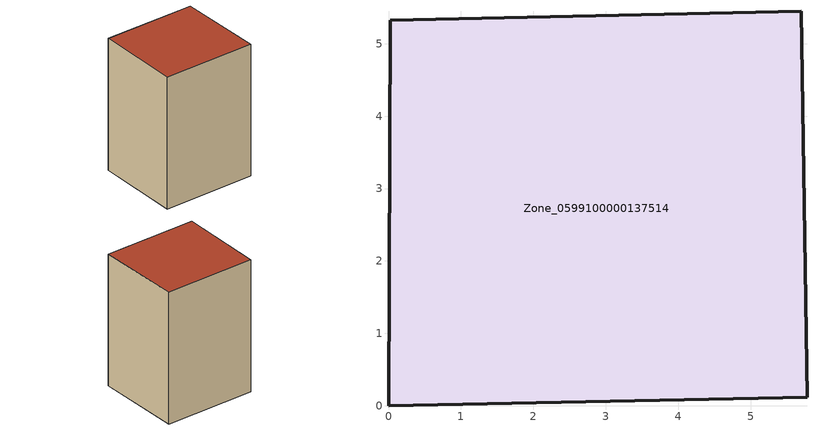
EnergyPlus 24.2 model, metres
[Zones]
Zone_0599100000137514
 floor ground (C_G): 5.7,5.45 5.78,0.12 0,0 0.02,5.33 z0.77
 wall outside (C_F): 5.78,0.12 5.7,5.45 0.02,5.33 0,0 5.78,0.12 z0.77:8.99
 roof outside (C_R): 0.02,5.33 0,0 5.78,0.12 5.7,5.45 z8.99
[BUILDING]
Pand.0599100000137514: North Axis=0; Terrain=City; Loads Convergence Tolerance Value=0.04; Temperature Convergence Tolerance Value=0.4; Solar Distribution=FullExterior; Maximum Number of Warmup Days=25; Minimum Number of Warmup Days=1
[Site:Location]
Rotterdam.The.Hague.AP_ZH_NLD Design_Conditions: Latitude=51.96; Longitude=4.45; Time Zone=1; Elevation=-4.5
[SITE:GROUNDTEMPERATURE:BUILDINGSURFACE]
18, 18, 18, 18, 18, 18, 18, 18, 18, 18, 18, 18
[MATERIAL] Thermal Absorptance=0.9; Solar Absorptance=0.7; Visible Absorptance=0.7
Name | Roughness | Thickness | Conductivity | Density | Specific Heat
G.TC.1946 | MediumSmooth | 0.15 | 1 | 540 | 1210
F.TC.1946 | Rough | 0.3 | 0.857143 | 1920 | 840
R.TC.1946 | MediumRough | 0.2 | 0.909091 | 1500 | 1000
[CONSTRUCTION]
C_G: G.TC.1946
C_F: F.TC.1946
C_R: R.TC.1946
[ZONE]
Zone_0599100000137514: Type=1; Multiplier=1; Ceiling Height=Autocalculate; Volume=Autocalculate; Floor Area=autocalculate; Part of Total Floor Area=Yes
[ZONEINFILTRATION:DESIGNFLOWRATE]
Infil_Zone_0599100000137514: Zone or ZoneList or Space or SpaceList=Zone_0599100000137514; Schedule=AlwaysOn; Design Flow Rate Calculation Method=Flow/Area; Flow Rate per Floor Area=0.003; Constant Term Coefficient=1; Temperature Term Coefficient=0; Velocity Term Coefficient=0; Velocity Squared Term Coefficient=0
[HVACTEMPLATE:ZONE:IDEALLOADSAIRSYSTEM]
Zone_0599100000137514: Maximum Heating Supply Air Temperature=50; Minimum Cooling Supply Air Temperature=13; Maximum Heating Supply Air Humidity Ratio=0.0156; Minimum Cooling Supply Air Humidity Ratio=0.0077; Heating Limit=NoLimit; Cooling Limit=NoLimit; Dehumidification Control Type=ConstantSensibleHeatRatio; Cooling Sensible Heat Ratio=0.7; Dehumidification Setpoint=60; Humidification Control Type=None; Humidification Setpoint=30; Outdoor Air Method=None; Outdoor Air Flow Rate per Person=0.00944; Outdoor Air Flow Rate per Zone Floor Area=0; Outdoor Air Flow Rate per Zone=0; Demand Controlled Ventilation Type=None; Outdoor Air Economizer Type=NoEconomizer; Heat Recovery Type=None; Sensible Heat Recovery Effectiveness=0.7; Latent Heat Recovery Effectiveness=0.65
[ZONECONTROL:THERMOSTAT]
ThermostatControl_Zone_0599100000137514: Zone or ZoneList=Zone_0599100000137514; Control Type Schedule=DualSetpointControlType; Control 1=Thermostat_Zone_0599100000137514; Temperature Difference Between Cutout And Setpoint=0
[THERMOSTATSETPOINT:DUALSETPOINT]
Thermostat_Zone_0599100000137514: Heating Setpoint Temperature Schedule=HeatingSetpoint_Zone_0599100000137514; Cooling Setpoint Temperature Schedule=CoolingSetpoint_Zone_0599100000137514
[SCHEDULE:COMPACT]
HeatingSetpoint_Zone_0599100000137514: Through: 12/31, For: AllDays, Until: 24:00, 21
CoolingSetpoint_Zone_0599100000137514: Through: 12/31, For: AllDays, Until: 24:00, 24
DualSetpointControlType: Through: 12/31, For: AllDays, Until: 24:00, 4
AlwaysOn: Through: 12/31, For: AllDays, Until: 24:00, 1
